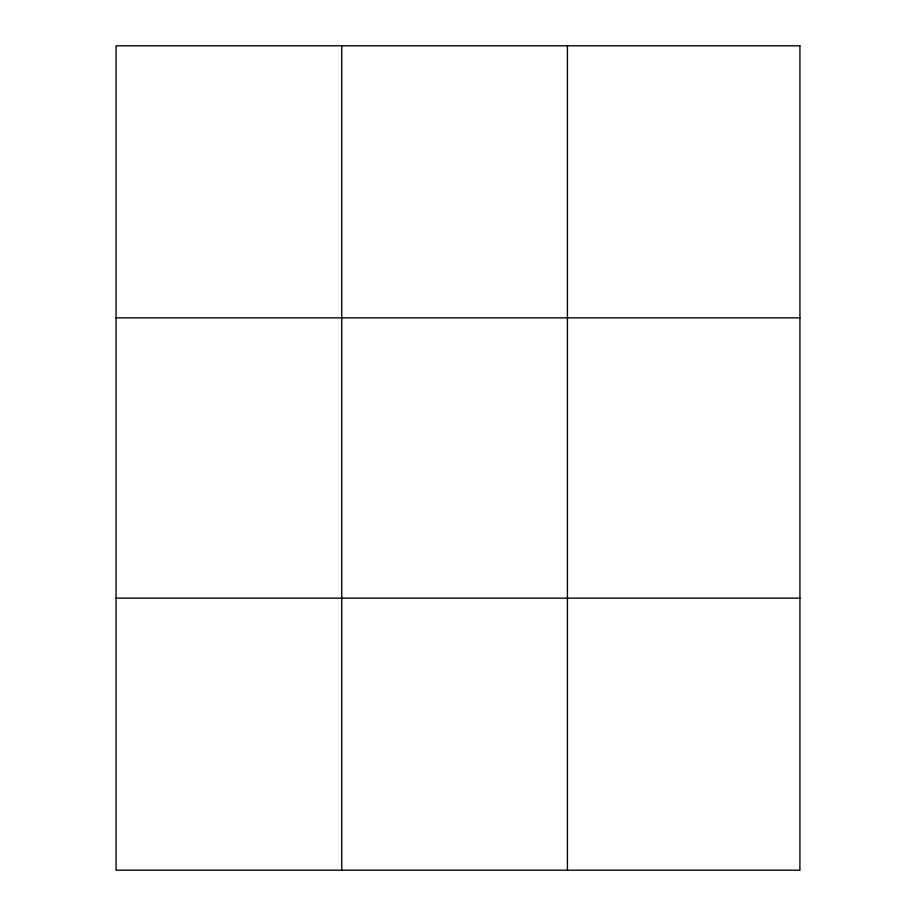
<?xml version="1.0" encoding="UTF-8"?>
<svg xmlns="http://www.w3.org/2000/svg" width="916" height="916" viewBox="0 0 916 916"><rect width="100%" height="100%" fill="white"/><g stroke="black" fill="none" stroke-linecap="round" stroke-linejoin="round"><path stroke-width="1.37" d="M341.748 45.8L341.748 870.2M116.08 317.852L799.92 317.852M116.08 598.148L799.92 598.148M567.416 45.8L567.416 870.2M799.92 45.8L799.92 870.2L116.08 870.2L116.08 45.8L799.92 45.8"/></g></svg>
